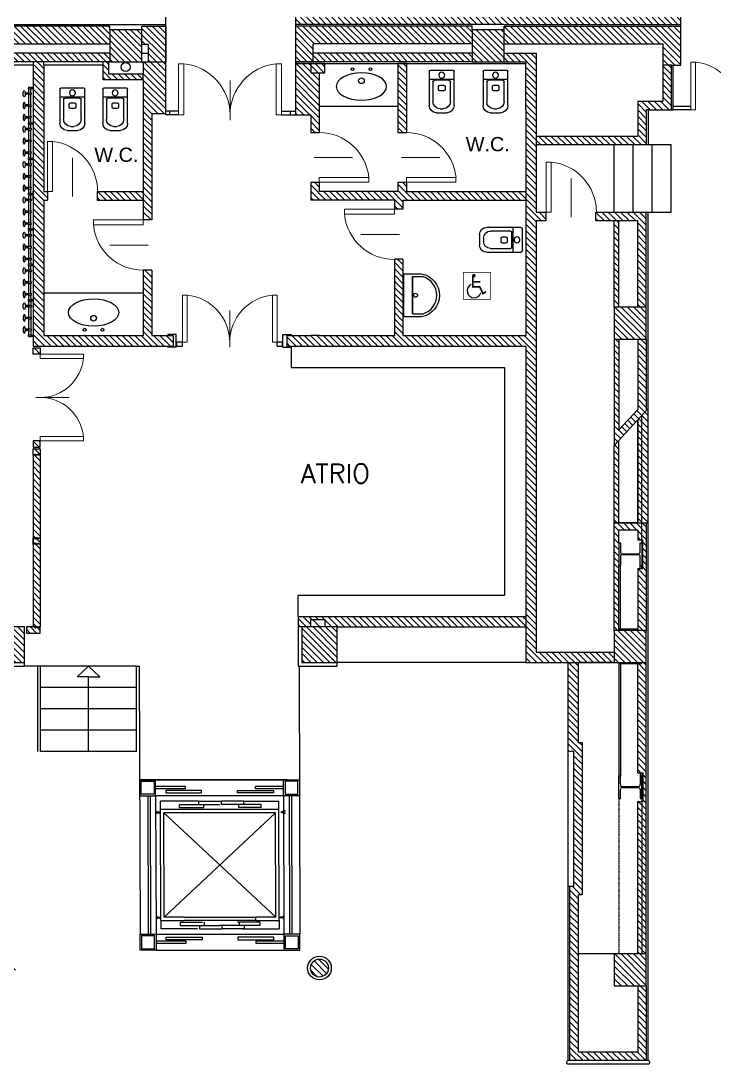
# Model space of a CAD drawing. Header units: millimetres. Extents: x 1210 to 64966, y 534 to 90439.
# Drawn here: x 20015 to 39335, y 29244 to 58301 of the extents above; entities that cross this region are included whole.
import ezdxf

# ---------------------------------------------------------------- set-up
doc = ezdxf.new("R2010")
doc.units = ezdxf.units.MM
doc.linetypes.add('DASHED', pattern=[0.75, 0.5, -0.25])
for name, color, linetype in [('ARREDI', 8, 'Continuous'), ('PIANTA', 7, 'Continuous'), ('RETINI', 8, 'Continuous'), ('SCALE_ASCENSORI', 2, 'Continuous'), ('TESTO', 7, 'Continuous')]:
    doc.layers.add(name, color=color, linetype=linetype)
doc.layers.add('infissi', color=4, linetype='Continuous', lineweight=13)
doc.styles.add('ETICH', font='ROMANS.SHX')
doc.styles.get("Standard").update_dxf_attribs({"font": 'Arial.ttf'})

# ---------------------------------------------------------------- blocks, each defined once
blk = doc.blocks.new('WC')
at = {"layer": 'ARREDI'}
for p, q in [((-75, 600), (75, 600)), ((-175, 20), (-175, 500)), ((-124, 165), (-124, 444)), ((-24, 544), (22, 544)), ((122, 444), (122, 165)), ((175, 500), (175, 20)), ((-44, 273), (-44, 231)), ((27, 293), (-24, 293)), ((-24, 211), (27, 211)), ((47, 231), (47, 273)), ((-174, 129), (175, 129)), ((-155, 0), (155, 0)), ((102, 145), (-104, 145))]:
    blk.add_line(p, q, dxfattribs=at)
blk.add_circle((0, 73), 41.5, dxfattribs=at)
for centre, radius, start, end in [((-75, 500), 100, 90, 180), ((75, 500), 100, 0, 90), ((-24, 444), 100, 90, 180), ((22, 444), 100, 0, 90), ((-104, 165), 20, 180, 270), ((-24, 273), 20, 90, 180), ((-24, 231), 20, 180, 270), ((27, 273), 20, 0, 90), ((27, 231), 20, 270, 0), ((102, 165), 20, 270, 0), ((-155, 20), 20, 180, 270), ((155, 20), 20, 270, 0)]:
    blk.add_arc(centre, radius, start, end, dxfattribs=at)
blk = doc.blocks.new('A$C52224AB7')
at = {"layer": 'ARREDI'}
blk.add_blockref('WC', (175, 0), dxfattribs=at)
blk = doc.blocks.new('HOOK')
at = {"layer": 'ARREDI'}
for p, q in [((-1.1, 0), (1.1, 0)), ((50.8, 0), (48.7, 0)), ((-1.2, -0.3), (-1.2, -0.2)), ((-1.2, -6.1), (-1.2, -2.9)), ((-0.9, -2.5), (0.9, -2.5)), ((-0.9, -6.5), (0.9, -6.5)), ((-0.7, -2.5), (-0.7, -0.9)), ((0.7, -2.5), (0.7, -0.9)), ((1.2, -0.3), (1.2, -0.2)), ((1.2, -6.1), (1.2, -2.9)), ((1.2, -3), (7, -3)), ((1.2, -6), (7, -6)), ((7, -6.1), (7, -2.9)), ((7.4, -2.5), (9.1, -2.5)), ((7.4, -6.5), (7.4, -10)), ((7.4, -6.5), (9.1, -6.5)), ((9.1, -6.5), (9.1, -10)), ((9.5, -6.1), (9.5, -2.9)), ((9.5, -3), (23.6, -3)), ((9.5, -6), (23.6, -6)), ((23.6, -6.1), (23.6, -2.9)), ((24, -2.5), (25.7, -2.5)), ((24, -6.5), (24, -10)), ((24, -6.5), (25.7, -6.5)), ((25.7, -6.5), (25.7, -10)), ((26.1, -6.1), (26.1, -2.9)), ((26.1, -3), (40.3, -3)), ((26.1, -6), (40.3, -6)), ((40.3, -6.1), (40.3, -2.9)), ((42.4, -2.5), (40.7, -2.5)), ((42.4, -6.5), (40.7, -6.5)), ((40.7, -6.5), (40.7, -10)), ((42.4, -6.5), (42.4, -10)), ((42.8, -6.1), (42.8, -2.9)), ((42.8, -3), (48.5, -3)), ((42.8, -6), (48.5, -6)), ((48.5, -0.3), (48.5, -0.2)), ((48.5, -6.1), (48.5, -2.9)), ((50.6, -2.5), (48.9, -2.5)), ((50.6, -6.5), (48.9, -6.5)), ((49.1, -2.5), (49.1, -0.9)), ((50.4, -2.5), (50.4, -0.9)), ((51, -0.3), (51, -0.2)), ((51, -6.1), (51, -2.9))]:
    blk.add_line(p, q, dxfattribs=at)
for centre, radius, start, end in [((-1.1, -0.2), 0.2, 90, 180), ((1.1, -0.2), 0.2, 0, 90), ((48.7, -0.2), 0.2, 90, 180), ((50.8, -0.2), 0.2, 0, 90), ((-1.1, -0.3), 0.2, 180, 270), ((-0.9, -2.9), 0.4, 90, 180), ((-0.9, -6.1), 0.4, 180, 270), ((-1.1, -0.9), 0.4, 0, 90), ((1.1, -0.9), 0.4, 90, 180), ((0.9, -2.9), 0.4, 0, 90), ((0.9, -6.1), 0.4, 270, 0), ((1.1, -0.3), 0.2, 270, 0), ((5.9, -9.7), 1.48, 270, 349.6168), ((7.4, -2.9), 0.4, 90, 180), ((7.4, -6.1), 0.4, 180, 270), ((9.1, -2.9), 0.4, 0, 90), ((9.1, -6.1), 0.4, 270, 0), ((10.6, -9.7), 1.48, 190.3832, 270), ((22.6, -9.7), 1.48, 270, 349.6168), ((24, -2.9), 0.4, 90, 180), ((24, -6.1), 0.4, 180, 270), ((25.7, -2.9), 0.4, 0, 90), ((25.7, -6.1), 0.4, 270, 0), ((27.2, -9.7), 1.48, 190.3832, 270), ((39.2, -9.7), 1.48, 270, 349.6168), ((40.7, -2.9), 0.4, 90, 180), ((40.7, -6.1), 0.4, 180, 270), ((42.4, -2.9), 0.4, 360, 90), ((42.4, -6.1), 0.4, 270, 0), ((43.9, -9.7), 1.48, 190.3832, 270), ((48.7, -0.3), 0.2, 180, 270), ((48.9, -2.9), 0.4, 90, 180), ((48.9, -6.1), 0.4, 180, 270), ((48.7, -0.9), 0.4, 0, 90), ((50.8, -0.9), 0.4, 90, 180), ((50.6, -2.9), 0.4, 360, 90), ((50.6, -6.1), 0.4, 270, 0), ((50.8, -0.3), 0.2, 270, 0)]:
    blk.add_arc(centre, radius, start, end, dxfattribs=at)
for centre in [(8.2, -12.5), (24.9, -12.5)]:
    blk.add_ellipse(centre, major_axis=(-4.5, 0), ratio=0.333336, dxfattribs=at)
at = {"layer": 'ARREDI', "extrusion": (0, 0, -1)}
blk.add_ellipse((41.5, -12.5), major_axis=(4.5, 0), ratio=0.333336, dxfattribs=at)
blk = doc.blocks.new('PORTA')
at = {"layer": 'infissi'}
for p, q in [((-5427.1, 11431.3), (-5427.1, 11392.9)), ((-5477.1, 11426.3), (-5477.1, 11376.6)), ((-5472.1, 11426.3), (-5477.1, 11426.3)), ((-5472.1, 11426.3), (-5472.1, 11376.6)), ((-5382.1, 11426.3), (-5382.1, 11376.6)), ((-5377.1, 11426.3), (-5382.1, 11426.3)), ((-5377.1, 11426.3), (-5377.1, 11376.6)), ((-5472.1, 11376.6), (-5477.1, 11376.6)), ((-5382.1, 11376.6), (-5377.1, 11376.6))]:
    blk.add_line(p, q, dxfattribs=at)
for centre, start, end in [((-5477.1, 11426.3), 275.7392, 360), ((-5377.1, 11426.3), 180, 264.2608)]:
    blk.add_arc(centre, 50, start, end, dxfattribs=at)
blk = doc.blocks.new('porta_1')
at = {"layer": 'infissi'}
for p, q in [((-12578.2, 17272.4), (-12578.2, 17364.9)), ((-12578.2, 17364.9), (-12568.9, 17364.9)), ((-12568.9, 17272.4), (-12568.9, 17364.9)), ((-12615.4, 17263.1), (-12615.4, 17334.5)), ((-12578.2, 17272.4), (-12568.9, 17272.4))]:
    blk.add_line(p, q, dxfattribs=at)
blk.add_arc((-12568.9, 17272.4), 93, 95.7392, 180, dxfattribs=at)
blk = doc.blocks.new('1')
at = {"layer": 'ARREDI', "const_width": 19}
blk.add_lwpolyline([(-397947, -506452), (-397947, -505696), (-398705, -505696), (-398705, -506452)], close=True, dxfattribs=at)
at = {"layer": 'ARREDI', "const_width": 47.5}
for points in [[(-398439, -505795), (-398439, -506101), (-398249, -506101), (-398158, -506289), (-398073, -506233)], [(-398411, -505964), (-398232, -505964)]]:
    blk.add_lwpolyline(points, dxfattribs=at)
at = {"layer": 'ARREDI', "const_width": 50.7}
blk.add_lwpolyline([(-398437, -505789, 1), (-398386, -505789, 1)], format="xyb", close=True, dxfattribs=at)
at = {"layer": 'ARREDI'}
blk.add_arc((-398404, -506212), 194, 116.1997, 345.0088, dxfattribs=at)

msp = doc.modelspace()

# ---------------------------------------------------------------- hatches: boundary and pattern name
at = {"layer": 'RETINI'}
h = msp.add_hatch(dxfattribs=at)
h.set_pattern_fill('ANSI31', color=256, scale=990, angle=270, style=0)
h.set_pattern_definition([(315, (-385059.34, 422084.75), (87.504464, 87.504464), [])])
h.paths.add_polyline_path([(19624, 32169, 1), (19624, 31670, 1)])
h.paths.add_polyline_path([(28336, 31670, 1), (28336, 32169, 1)])
h.paths.add_polyline_path([(18882, 15335), (18882, 13949), (20268, 13949), (20268, 15335)])
h.paths.add_polyline_path([(63481, 41322), (63481, 40431), (64372, 40431), (64372, 41322)])
h.paths.add_polyline_path([(63481, 32313), (63481, 31422), (64372, 31422), (64372, 32313)])
h.paths.add_polyline_path([(63481, 23700), (63481, 22809), (64372, 22809), (64372, 23700)])
h.paths.add_polyline_path([(63481, 15058), (63481, 14979), (63481, 14167), (64372, 14167), (64372, 15058)])
h.paths.add_polyline_path([(54967, 15058), (54967, 14167), (55858, 14167), (55858, 15058)])
h.paths.add_polyline_path([(42661, 15058), (42661, 14563), (42899, 14563), (42899, 14820), (45067, 14820), (45067, 15058)])
h.paths.add_polyline_path([(42661, 14563), (42661, 14068), (45067, 14068), (45067, 14167), (45067, 14563)])
h.paths.add_polyline_path([(45067, 15058), (45067, 14167), (45958, 14167), (45958, 15058)])
h.paths.add_polyline_path([(45958, 15097), (45958, 15058), (45958, 14167), (45958, 13513), (46453, 13513), (46453, 15097)])
h.paths.add_polyline_path([(30811, 2316), (30811, 534), (31405, 534), (31405, 2316)])
h.paths.add_polyline_path([(35316, 17157), (35316, 14949), (36454, 14949), (36454, 15186), (35553, 15186), (35553, 16879), (37206, 16879), (37206, 15186), (37444, 15186), (37444, 17157)])
h.paths.add_polyline_path([(36454, 15186), (36454, 14097), (37543, 14097), (37543, 15186)])
h.paths.add_polyline_path([(37543, 15107), (37543, 14820), (38216, 14820), (38216, 14563), (38453, 14563), (38453, 15107)])
h.paths.add_polyline_path([(37543, 14563), (37543, 14097), (37543, 14068), (38453, 14068), (38453, 14563)])
h.paths.add_polyline_path([(37048, 14097), (37048, 11325), (37543, 11325), (37543, 14097)])
h.paths.add_polyline_path([(36553, 14097), (36553, 11325), (36791, 11325), (36791, 14097)])
h.paths.add_polyline_path([(36553, 11325), (36553, 10731), (38335, 10731), (38335, 11325)])
h.paths.add_polyline_path([(36553, 6821), (36553, 6227), (38335, 6227), (38335, 6821)])
h.paths.add_polyline_path([(36454, 2316), (36454, 1227), (37543, 1227), (37543, 2316)])
h.paths.add_polyline_path([(36454, 1227), (36454, 534), (37147, 534), (37147, 1227)])
h.paths.add_polyline_path([(37543, 2316), (37543, 1722), (38335, 1722), (38335, 2316)])
h.paths.add_polyline_path([(36553, 23700), (36553, 22809), (37444, 22809), (37444, 23700)], flags=17)
h.paths.add_polyline_path([(35316, 25581), (35316, 20879), (37444, 20879), (37444, 22809), (37206, 22809), (37206, 21117), (35553, 21117), (35553, 23700), (35553, 25344), (37206, 25344), (37206, 23700), (37444, 23700), (37444, 25581)])
h.paths.add_polyline_path([(10417, 41421), (10417, 40431), (11407, 40431), (11407, 41421)])
h.paths.add_polyline_path([(10714, 41628), (10714, 41421), (11110, 41421), (11110, 41628)])
h.paths.add_polyline_path([(16803, 41422), (16803, 40431), (17001, 40431), (19030, 40431), (19030, 40703), (17764, 40703), (17764, 40627), (17001, 40627), (17001, 41260), (17764, 41260), (17764, 41184), (19030, 41184), (19030, 41422)])
h.paths.add_polyline_path([(13783, 41184), (13783, 40703), (14625, 40703), (14625, 41184)], flags=16)
h.paths.add_polyline_path([(2745, 40703), (2745, 40465), (4725, 40465), (4725, 40431), (4923, 40431), (4923, 41421), (2745, 41421), (2745, 41184), (3961, 41184), (3961, 41260), (4725, 41260), (4725, 40627), (3961, 40627), (3961, 40703)])
h.paths.add_polyline_path([(6903, 41422), (6903, 40431), (7101, 40431), (8140, 40431), (8140, 41422)])
h.paths.add_polyline_path([(7101, 41184), (7942, 41184), (7942, 40703), (7101, 40703)], flags=16)
h.paths.add_polyline_path([(7101, 41184), (7101, 40703), (7942, 40703), (7942, 41184)], flags=0)
h.paths.add_polyline_path([(13585, 41422), (13585, 40431), (13783, 40431), (14823, 40431), (14823, 41422)])
h.paths.add_polyline_path([(13783, 40703), (13783, 41184), (14625, 41184), (14625, 40703)], flags=0)
h.paths.add_polyline_path([(20169, 41421), (20169, 41248), (20556, 41248), (20556, 41421), (20506, 41421), (20506, 41393), (20482, 41393), (20482, 41421), (20432, 41421), (20432, 41393), (20407, 41393), (20407, 41421)])
h.paths.add_polyline_path([(20407, 43757), (20407, 43728), (20358, 43728), (20358, 41421), (20407, 41421), (20407, 41393), (20432, 41393), (20432, 41421), (20482, 41421), (20482, 41393), (20506, 41393), (20506, 41421), (20556, 41421), (20556, 43728), (20506, 43728), (20506, 43757), (20482, 43757), (20482, 43728), (20432, 43728), (20432, 43757)])
h.paths.add_polyline_path([(20432, 46208), (20432, 46237), (20407, 46237), (20407, 46208), (20358, 46208), (20358, 43901), (20407, 43901), (20407, 43873), (20432, 43873), (20432, 43901), (20482, 43901), (20482, 43873), (20506, 43873), (20506, 43901), (20556, 43901), (20556, 46208), (20506, 46208), (20506, 46237), (20482, 46237), (20482, 46208)])
h.paths.add_polyline_path([(20432, 43901), (20432, 43873), (20407, 43873), (20407, 43901), (20358, 43901), (20358, 43728), (20407, 43728), (20407, 43757), (20432, 43757), (20432, 43728), (20482, 43728), (20482, 43757), (20506, 43757), (20506, 43728), (20556, 43728), (20556, 43901), (20506, 43901), (20506, 43873), (20482, 43873), (20482, 43901)])
h.paths.add_polyline_path([(20358, 46381), (20358, 46208), (20407, 46208), (20407, 46237), (20432, 46237), (20432, 46208), (20482, 46208), (20482, 46237), (20506, 46237), (20506, 46208), (20556, 46208), (20556, 46381)])
h.paths.add_polyline_path([(20358, 46604), (20358, 46431), (20556, 46431), (20556, 46604)])
h.paths.add_polyline_path([(20358, 49193), (20358, 49020), (20556, 49020), (20556, 49193)])
h.paths.add_polyline_path([(19129, 41421), (19129, 40431), (20119, 40431), (20119, 41421)])
h.paths.add_polyline_path([(22304, 57162), (22304, 56658), (23427, 56658), (23427, 56817), (22463, 56817), (22463, 57162)])
h.paths.add_polyline_path([(20358, 57162), (20358, 49242), (24261, 49242), (24261, 49539), (23664, 49539), (23664, 51356), (23427, 51356), (23427, 49539), (20655, 49539), (20655, 51668), (20655, 53311), (20754, 53311), (20754, 53549), (20655, 53549), (20655, 57063), (20655, 57162)])
h.paths.add_polyline_path([(22495, 58053), (22495, 57162), (23386, 57162), (23386, 58053)])
h.paths.add_polyline_path([(23386, 58152), (23386, 58053), (23386, 57648), (23559, 57648), (23559, 57162), (24054, 57162), (24054, 58152)])
h.paths.add_polyline_path([(23427, 57162), (23427, 57113), (23427, 56817), (23427, 56658), (23427, 52755), (23664, 52755), (23664, 55710), (24054, 55710), (24054, 57162)])
h.paths.add_polyline_path([(22140, 53549), (22140, 53311), (23427, 53311), (23427, 53549)], flags=17)
h.paths.add_polyline_path([(12397, 58053), (12397, 57162), (13288, 57162), (13288, 58053)])
h.paths.add_polyline_path([(13288, 57400), (13288, 57162), (22495, 57162), (22495, 57400)])
h.paths.add_polyline_path([(13288, 58152), (13288, 58053), (13288, 57648), (22495, 57648), (22495, 58053), (22495, 58152)])
h.paths.add_polyline_path([(2596, 58152), (2596, 58053), (2596, 57648), (12397, 57648), (12397, 58053), (12397, 58152)])
h.paths.add_polyline_path([(1705, 57162), (1507, 57162), (1507, 55295), (2695, 55295), (2695, 57162), (12397, 57162), (12397, 57400), (2596, 57400), (2596, 57162), (2457, 57162), (2457, 55543), (2002, 55543), (2002, 57162)])
h.paths.add_polyline_path([(33494, 41709), (33494, 41421), (34088, 41421), (34088, 41709)], flags=17)
h.paths.add_polyline_path([(27742, 41709), (27742, 41421), (28092, 41421), (28092, 41628), (28488, 41628), (28488, 41421), (28831, 41421), (33494, 41421), (33494, 41709)], flags=17)
h.paths.add_polyline_path([(27841, 41421), (27841, 40431), (28831, 40431), (28831, 41421)], flags=17)
h.paths.add_polyline_path([(37910, 57063), (37910, 56064), (37206, 56064), (37206, 55093), (34375, 55093), (34375, 54855), (37444, 54855), (37444, 55826), (37494, 55826), (38148, 55826), (38148, 57063)])
h.paths.add_polyline_path([(36553, 50331), (36553, 49440), (37444, 49440), (37444, 50331)])
h.paths.add_polyline_path([(36553, 52737), (36553, 50331), (36682, 50331), (36682, 52737)], flags=17)
h.paths.add_polyline_path([(36041, 52974), (36041, 52737), (37206, 52737), (37206, 50331), (37444, 50331), (37444, 52974)])
h.paths.add_polyline_path([(36553, 46473), (36553, 44318), (36682, 44318), (36683, 46615)])
h.paths.add_polyline_path([(37315, 47306), (37315, 44318), (37494, 44318), (37494, 47501)])
h.paths.add_polyline_path([(37206, 47187), (37206, 44318), (37315, 44318), (37315, 47306)])
h.paths.add_polyline_path([(36553, 49440), (36553, 46473), (37444, 47447), (37444, 49440), (37206, 49440), (37206, 47480), (36682, 46907), (36682, 49440)])
h.paths.add_polyline_path([(36553, 44318), (36553, 41322), (36682, 41322), (36682, 43129), (36682, 43762), (36682, 44120), (37206, 44120), (37206, 43845), (37315, 43845), (37315, 44318), (37206, 44318)])
h.paths.add_polyline_path([(37315, 44318), (37315, 43845), (37344, 43845), (37344, 43046), (37206, 43046), (37206, 41322), (37444, 41322), (37444, 44318)])
h.paths.add_polyline_path([(36553, 41322), (36553, 41316), (36553, 40431), (36559, 40431), (37444, 40431), (37444, 41322)])
h.paths.add_polyline_path([(37206, 36562), (37206, 32313), (37315, 32313), (37315, 36562)], flags=16)
h.paths.add_polyline_path([(35553, 38194), (35553, 40431), (35266, 40431), (35266, 37956), (35424, 37956), (35424, 34194), (35316, 34194), (35316, 29343), (37444, 29343), (37444, 31422), (37206, 31422), (37206, 29581), (35553, 29581), (35553, 33957), (35662, 33957), (35662, 38194)])
h.paths.add_polyline_path([(36553, 32313), (36553, 31422), (37444, 31422), (37444, 32313)], flags=17)
h.paths.add_polyline_path([(37206, 40431), (37206, 37361), (37344, 37361), (37344, 36562), (37315, 36562), (37315, 32313), (37444, 32313), (37444, 40431)], flags=16)
h.paths.add_polyline_path([(28092, 53804), (28092, 53311), (30425, 53311), (30425, 53054), (30663, 53054), (30663, 53311), (34088, 53311), (34088, 53549), (30762, 53549), (30762, 53804), (30524, 53804), (30524, 53549), (28330, 53549), (28330, 53804)], flags=17)
h.paths.add_polyline_path([(30524, 57113), (30524, 55190), (30762, 55190), (30762, 57113)], flags=17)
h.paths.add_polyline_path([(27668, 57113), (27668, 55681), (28092, 55681), (28092, 55190), (28330, 55190), (28330, 56857), (28092, 56857), (28092, 57113)], flags=17)
h.paths.add_polyline_path([(28120, 57113), (28092, 57113), (28092, 56857), (28488, 56857), (28488, 57113)], flags=17)
h.paths.add_polyline_path([(27668, 58400), (27668, 58202), (33484, 58202), (38405, 58202), (38405, 58400)])
h.paths.add_polyline_path([(33484, 58152), (33484, 58053), (33484, 57657), (37910, 57657), (37910, 57063), (38148, 57063), (38197, 57063), (38405, 57063), (38405, 58152)])
h.paths.add_polyline_path([(33484, 57400), (33484, 57162), (34088, 57162), (34088, 57113), (34088, 55826), (34088, 49539), (30663, 49539), (30663, 51668), (30425, 51668), (30425, 49539), (28330, 49539), (28092, 49539), (27429, 49539), (27429, 49242), (34088, 49242), (34088, 40431), (36553, 40431), (36553, 40719), (34375, 40719), (34375, 52742), (34655, 52742), (34655, 52974), (34375, 52974), (34375, 57400)])
h.paths.add_polyline_path([(27668, 58152), (27668, 57162), (28163, 57162), (28163, 57657), (32593, 57657), (32593, 58053), (32593, 58152)])
h.paths.add_polyline_path([(28163, 57400), (28163, 57162), (32593, 57162), (32593, 57400)], flags=17)
h.paths.add_polyline_path([(32593, 58053), (32593, 57162), (33484, 57162), (33484, 58053)])
h.paths.add_polyline_path([(32818, 64324), (32818, 63928), (33214, 63928), (33214, 64324)], flags=16)
h.paths.add_polyline_path([(43015, 64324), (43015, 63928), (43411, 63928), (43411, 64324)], flags=16)
h.paths.add_polyline_path([(22737, 64324), (22737, 63928), (23133, 63928), (23133, 64324)])
h.paths.add_polyline_path([(22737, 64370), (22737, 64324), (23133, 64324), (23133, 63928), (22737, 63928), (22737, 63875), (63531, 63875), (63531, 64370)])
h.paths.add_polyline_path([(32818, 64324), (33214, 64324), (33214, 63928), (32818, 63928)], flags=0)
h.paths.add_polyline_path([(43015, 64324), (43411, 64324), (43411, 63928), (43015, 63928)], flags=0)
h.paths.add_polyline_path([(54148, 64324), (54544, 64324), (54544, 63928), (54148, 63928)], flags=16)
h.paths.add_polyline_path([(54194, 64267), (54194, 64287), (54510, 64287), (54510, 64267), (54388, 64267, 0.414214), (54358, 64237), (54358, 64019, 0.414214), (54388, 63990), (54510, 63990), (54510, 63970), (54194, 63970), (54194, 63990), (54316, 63990, 0.414214), (54346, 64019), (54346, 64237, 0.414214), (54316, 64267)], flags=0)
h.paths.add_polyline_path([(54274, 58152), (54274, 58053), (54274, 57657), (63481, 57657), (63481, 58053), (63481, 58152)])
h.paths.add_polyline_path([(54274, 57400), (54274, 57162), (63481, 57162), (63481, 57400)])
h.paths.add_polyline_path([(53383, 58053), (53383, 57162), (54274, 57162), (54274, 58053)])
h.paths.add_polyline_path([(43285, 58053), (43285, 57162), (44176, 57162), (44176, 58053)])
h.paths.add_polyline_path([(44176, 58152), (44176, 58053), (44176, 57657), (53383, 57657), (53383, 58053), (53383, 58152)])
h.paths.add_polyline_path([(44176, 57400), (44176, 57162), (53383, 57162), (53383, 57400)])
h.paths.add_polyline_path([(41532, 58152), (41532, 57113), (42027, 57113), (42027, 57301), (42027, 57657), (43285, 57657), (43285, 58053), (43285, 58152)])
h.paths.add_polyline_path([(42027, 57400), (42027, 57162), (43285, 57162), (43285, 57400)])
h.paths.add_polyline_path([(41789, 57113), (41789, 55826), (63432, 55826), (63432, 56064), (42027, 56064), (42027, 57113)])
h.paths.add_polyline_path([(63382, 49318), (63382, 48922), (64966, 48922), (64966, 48922), (64966, 49318)])
h.paths.add_polyline_path([(63481, 50331), (63481, 49440), (64372, 49440), (64372, 50331)])
h.paths.add_polyline_path([(63481, 58053), (63481, 57162), (64372, 57162), (64372, 58053)])
h.paths.add_polyline_path([(63481, 57162), (63481, 50331), (63719, 50331), (63719, 57162)])
h.paths.add_polyline_path([(63976, 57162), (63976, 50331), (64372, 50331), (64471, 50331), (64471, 57162), (64372, 57162)])
h.paths.add_polyline_path([(63580, 64313), (63580, 63521), (64372, 63521), (64372, 64313)])
h.paths.add_polyline_path([(63580, 63521), (63580, 58796), (63818, 58796), (63818, 63521)])
h.paths.add_polyline_path([(63976, 63521), (63976, 58796), (64471, 58796), (64471, 63521), (64372, 63521)])
h.paths.add_polyline_path([(63531, 58796), (63531, 58400), (64521, 58400), (64521, 58796)])
h.paths.add_polyline_path([(63580, 90390), (63580, 89598), (64372, 89598), (64372, 90390)])
h.paths.add_polyline_path([(63580, 89598), (63580, 81625), (63818, 81625), (63818, 89598)])
h.paths.add_polyline_path([(63976, 89598), (63976, 81625), (64372, 81625), (64471, 81625), (64471, 89598), (64372, 89598)])
h.paths.add_polyline_path([(63580, 81625), (63580, 80833), (64372, 80833), (64372, 81625)])
h.paths.add_polyline_path([(63580, 80833), (63580, 64313), (63818, 64313), (63818, 80833)])
h.paths.add_polyline_path([(63976, 80833), (63976, 64313), (64372, 64313), (64471, 64313), (64471, 80833), (64372, 80833)])
h.paths.add_polyline_path([(53268, 90390), (53268, 90093), (53268, 89598), (54060, 89598), (54060, 90390)])
h.paths.add_polyline_path([(32643, 81625), (32643, 80833), (33435, 80833), (33435, 81625)])
h.paths.add_polyline_path([(42955, 81625), (42955, 80833), (43747, 80833), (43747, 81625)])
h.paths.add_polyline_path([(42955, 90390), (42955, 89598), (43747, 89598), (43747, 90390)])
h.paths.add_polyline_path([(22330, 73705), (22330, 72913), (23122, 72913), (23122, 73705)])
h.paths.add_polyline_path([(22627, 81625), (22627, 81480), (22330, 81480), (22330, 80833), (23122, 80833), (23122, 80939), (23122, 81625)])
h.paths.add_polyline_path([(22330, 81625), (22330, 81480), (22627, 81480), (22627, 81625)])
h.paths.add_polyline_path([(12018, 73705), (12018, 72913), (12810, 72913), (12810, 73705)])
h.paths.add_polyline_path([(2259, 72860), (2259, 59340), (2497, 59340), (2497, 72860)])
h.paths.add_polyline_path([(1705, 73652), (1705, 72860), (2497, 72860), (2497, 73652)])
h.paths.add_polyline_path([(1705, 58053), (1705, 57162), (2596, 57162), (2596, 58053)])
h.paths.add_polyline_path([(1705, 59340), (1705, 58548), (2497, 58548), (2497, 59340)])
h.paths.add_polyline_path([(1705, 72860), (1606, 72860), (1606, 59340), (1705, 59340), (2101, 59340), (2101, 72860)])
h.paths.add_polyline_path([(1507, 46643), (1507, 45435), (2695, 45435), (2695, 46643)])
h.paths.add_polyline_path([(2002, 46395), (2457, 46395), (2457, 45682), (2002, 45682)], flags=0)
h.paths.add_polyline_path([(2002, 46395), (2002, 45682), (2457, 45682), (2457, 46395)], flags=16)
h.paths.add_polyline_path([(1507, 49930), (1507, 48722), (2695, 48722), (2695, 49930)])
h.paths.add_polyline_path([(2002, 49682), (2457, 49682), (2457, 48969), (2002, 48969)], flags=16)
h.paths.add_polyline_path([(2002, 49682), (2002, 48969), (2457, 48969), (2457, 49682)], flags=16)
h.paths.add_polyline_path([(1507, 53216), (1507, 52009), (2695, 52009), (2695, 53216)])
h.paths.add_polyline_path([(2002, 52969), (2457, 52969), (2457, 52256), (2002, 52256)], flags=0)
h.paths.add_polyline_path([(2002, 52969), (2002, 52256), (2457, 52256), (2457, 52969)], flags=16)
h.paths.add_polyline_path([(1606, 41421), (1606, 40332), (2695, 40332), (2695, 41421)])
h.paths.add_polyline_path([(1507, 43356), (1507, 41421), (1606, 41421), (1606, 41421), (2002, 41421), (2002, 43108), (2457, 43108), (2457, 41421), (2695, 41421), (2695, 43356)])
h.paths.add_polyline_path([(2457, 40332), (2457, 36309), (2517, 36309), (2517, 40332)], flags=16)
h.paths.add_polyline_path([(1883, 40332), (1883, 36309), (2002, 36309), (2002, 40332)], flags=17)
h.paths.add_polyline_path([(2517, 40332), (2517, 36309), (2565, 36309), (2565, 35456), (2457, 35456), (2457, 32412), (2695, 32412), (2695, 40332)])
h.paths.add_polyline_path([(1606, 32412), (1606, 31323), (2695, 31323), (2695, 32412)])
h.paths.add_polyline_path([(1606, 40332), (1507, 40332), (1507, 32412), (1606, 32412), (2002, 32412), (2002, 35456), (1836, 35456), (1836, 36309), (1883, 36309), (1883, 40332)])
h.paths.add_polyline_path([(1606, 31323), (1507, 31323), (1507, 23799), (1606, 23799), (1883, 23799), (1883, 27427), (1836, 27427), (1836, 28280), (2002, 28280), (2002, 31323)])
h.paths.add_polyline_path([(1883, 27427), (1883, 23799), (2002, 23799), (2002, 27427)])
h.paths.add_polyline_path([(2457, 27427), (2457, 23799), (2517, 23799), (2517, 27427)])
h.paths.add_polyline_path([(2457, 31323), (2457, 28280), (2565, 28280), (2565, 27427), (2517, 27427), (2517, 23799), (2695, 23799), (2695, 31323)])
h.paths.add_polyline_path([(1606, 22710), (1507, 22710), (1507, 15186), (1606, 15186), (2002, 15186), (2002, 22710)])
h.paths.add_polyline_path([(2457, 22710), (2457, 15186), (2695, 15186), (2695, 22710)])
h.paths.add_polyline_path([(1606, 15186), (1606, 14097), (2002, 14097), (2695, 14097), (2695, 15186)])
h.paths.add_polyline_path([(1606, 23799), (1606, 22710), (2695, 22710), (2695, 23799)])
h.paths.add_polyline_path([(1210, 5979), (1210, 5385), (2794, 5385), (2794, 5979)])
h.paths.add_polyline_path([(1210, 10720), (1210, 5979), (2794, 5979), (2794, 9467), (2695, 9490), (2794, 9490), (2794, 10720)])
h.paths.add_polyline_path([(1606, 11314), (1210, 11314), (1210, 10732), (1210, 10720), (2794, 10720), (2794, 11314)])
h.paths.add_polyline_path([(1507, 14097), (1507, 11314), (1606, 11314), (2002, 11314), (2002, 14097)])
h.paths.add_polyline_path([(2457, 14097), (2457, 11314), (2695, 11314), (2695, 14097)])
h.paths.add_polyline_path([(1606, 2316), (1606, 1227), (2695, 1227), (2695, 2316)])
h.paths.add_polyline_path([(1507, 5385), (1507, 2316), (1606, 2316), (2002, 2316), (2002, 5385)])
h.paths.add_polyline_path([(2457, 5385), (2457, 2316), (2695, 2316), (2695, 5385)])
h.paths.add_polyline_path([(2695, 1623), (2695, 1227), (2695, 1128), (7843, 1128), (7843, 1623)])
h.paths.add_polyline_path([(2695, 2316), (2695, 2079), (7843, 2079), (7843, 2316)])
h.paths.add_polyline_path([(25663, 534), (25663, 2316), (25069, 2316), (25069, 534), (25119, 534)])
h.paths.add_polyline_path([(19921, 534), (19921, 2316), (19327, 2316), (19327, 534), (19377, 534)])
h.paths.add_polyline_path([(14179, 534), (14179, 2316), (13585, 2316), (13585, 534), (13635, 534)])
h.paths.add_polyline_path([(8437, 534), (8437, 2316), (7843, 2316), (7843, 534)])
h.paths.add_polyline_path([(2457, 15195), (2002, 15195), (2002, 15186), (2457, 15186)])
h = msp.add_hatch(dxfattribs=at)
h.set_pattern_fill('_U', color=256, scale=247.5, angle=-135, style=0, pattern_type=0)
h.set_pattern_definition([(135, (27998.82, 41421.43), (175.01, 175.01), [])])
h.paths.add_polyline_path([(28092, 41421), (28092, 41628), (28488, 41628), (28488, 41421)])

# ---------------------------------------------------------------- linework, layer by layer
at = {"layer": 'ARREDI'}
for p, q in [((28330, 55925), (30524, 55925)), ((20358, 53311), (20358, 53549)), ((30926, 50142), (30926, 51177)), ((30926, 51177), (31223, 51177)), ((20655, 50727), (23427, 50727)), ((30926, 50142), (31223, 50142)), ((27549, 49214), (27549, 48648)), ((27549, 48648), (33494, 48648)), ((33494, 48648), (33494, 42303)), ((27742, 42303), (33494, 42303)), ((27742, 41709), (27742, 42303))]:
    msp.add_line(p, q, dxfattribs=at)
for points in [[(31171, 50057), (30689, 50057), (30689, 51254), (31184, 51254, -0.826695), (31184, 50057, -1)], [(30926, 51177), (30926, 50142), (31223, 50142, 0.740274), (31223, 51177, 1)]]:
    msp.add_lwpolyline(points, format="xyb", dxfattribs=at)
for centre, radius in [((29256, 56954), 39.6), ((29757, 56954), 39.6), ((29507, 56633), 78.6), ((31014, 50659), 54.5), ((22041, 50020), 78.6), ((21791, 49698), 39.6), ((22292, 49698), 39.6)]:
    msp.add_circle(centre, radius, dxfattribs=at)
at = {"layer": 'ARREDI', "extrusion": (0, 0, -1)}
msp.add_ellipse((29507, 56472), major_axis=(701, 0), ratio=0.543979, dxfattribs=at)
at = {"layer": 'ARREDI'}
msp.add_ellipse((22041, 50180), major_axis=(701, 0), ratio=0.543979, dxfattribs=at)
at = {"layer": 'PIANTA', "color": 0}
for p, q in [((1458, 58202), (24054, 58202)), ((22495, 58152), (13288, 58152)), ((23386, 58152), (24063, 58152)), ((24054, 55681), (24054, 58400)), ((27668, 58400), (27668, 58202)), ((33484, 58202), (27668, 58202)), ((27668, 58202), (27668, 57113)), ((32593, 58152), (27668, 58152)), ((32593, 58053), (32593, 58152)), ((33484, 58202), (38405, 58202)), ((33484, 58152), (38405, 58152)), ((33484, 58053), (33484, 58152)), ((38405, 58202), (38405, 58400)), ((38405, 57063), (38405, 58202)), ((22504, 57648), (13288, 57648)), ((32593, 57657), (28163, 57657)), ((28163, 57162), (28163, 57657)), ((33484, 57657), (37910, 57657)), ((37910, 57063), (37910, 57657)), ((22495, 57400), (13288, 57400)), ((32593, 57400), (28163, 57400)), ((33484, 57400), (34375, 57400)), ((34375, 57400), (34375, 52974)), ((37910, 56064), (37910, 57301)), ((20358, 57063), (11110, 57063)), ((22495, 57162), (13288, 57162)), ((20358, 57162), (20358, 49242)), ((20655, 57063), (20655, 57162)), ((22304, 57063), (20655, 57063)), ((20655, 57063), (20655, 53549)), ((22304, 56658), (22304, 57162)), ((22463, 56817), (22463, 57162)), ((23386, 57162), (24054, 57162)), ((23427, 57113), (23427, 57162)), ((23427, 57113), (23427, 56817)), ((27668, 57113), (28092, 57113)), ((27668, 57113), (27668, 55681)), ((28092, 57113), (28092, 56857)), ((28120, 57113), (30892, 57113)), ((32593, 57162), (28163, 57162)), ((28488, 56857), (28488, 57113)), ((28488, 57113), (30524, 57113)), ((30524, 57113), (30524, 55190)), ((30762, 57113), (30524, 57113)), ((30762, 57113), (30762, 55190)), ((30762, 57113), (34088, 57113)), ((33484, 57162), (34088, 57162)), ((34088, 57162), (34088, 57113)), ((34088, 55826), (34088, 57113)), ((34088, 55826), (34088, 57113)), ((38148, 57063), (37910, 57063)), ((38148, 55826), (38148, 57063)), ((38197, 57063), (38405, 57063)), ((38197, 55826), (38197, 57063)), ((23427, 56817), (22463, 56817)), ((23427, 56658), (23427, 56817)), ((28092, 56857), (28488, 56857)), ((28330, 56857), (28330, 55190)), ((23427, 56658), (22304, 56658)), ((23427, 56658), (23427, 52755)), ((34088, 55826), (34088, 49539)), ((37206, 56064), (37910, 56064)), ((37206, 56064), (37206, 55093)), ((37444, 55826), (37444, 54855)), ((37494, 55826), (37444, 55826)), ((37494, 55826), (37494, 54855)), ((37494, 55826), (38197, 55826)), ((38682, 55919), (38197, 55919)), ((38682, 55826), (38197, 55826)), ((23664, 55710), (23664, 52755)), ((24054, 55710), (23664, 55710)), ((24413, 55785), (24054, 55785)), ((24413, 55785), (24054, 55785)), ((24413, 55681), (24054, 55681)), ((24413, 55681), (24054, 55681)), ((24163, 55681), (24163, 55785)), ((27277, 55785), (27668, 55785)), ((27277, 55681), (27668, 55681)), ((27531, 55681), (27531, 55785)), ((27668, 55681), (28092, 55681)), ((28092, 55681), (28092, 55190)), ((28092, 55190), (28330, 55190)), ((30524, 55190), (30762, 55190)), ((34378, 55093), (37206, 55093)), ((34375, 54855), (37494, 54855)), ((34375, 54855), (37494, 54855)), ((28092, 53804), (28092, 53311)), ((28092, 53804), (28330, 53804)), ((28330, 53804), (28330, 53549)), ((30524, 53804), (30762, 53804)), ((30524, 53804), (30524, 53549)), ((30762, 53804), (30762, 53549)), ((20655, 53549), (20754, 53549)), ((20754, 53549), (20754, 53311)), ((22140, 53549), (22140, 53311)), ((22140, 53549), (23427, 53549)), ((30524, 53549), (28330, 53549)), ((30762, 53549), (34088, 53549)), ((20655, 53311), (20655, 49539)), ((20655, 53311), (20754, 53311)), ((22140, 53311), (23427, 53311)), ((30425, 53311), (28092, 53311)), ((30425, 53311), (30425, 53054)), ((30663, 53311), (30663, 53054)), ((30663, 53311), (34088, 53311)), ((30663, 53054), (30425, 53054)), ((34375, 52974), (34655, 52974)), ((34655, 52737), (34655, 52974)), ((36041, 52737), (36041, 52974)), ((36041, 52974), (37494, 52974)), ((37444, 50331), (37444, 52974)), ((37494, 47501), (37494, 52974)), ((23664, 52755), (23427, 52755)), ((23664, 52755), (23427, 52755)), ((34375, 52742), (34655, 52742)), ((34375, 52737), (34375, 40719)), ((36041, 52737), (37206, 52737)), ((36553, 50331), (36553, 52737)), ((36682, 50331), (36682, 52737)), ((37206, 50331), (37206, 52737)), ((20655, 51668), (20655, 49539)), ((30663, 51668), (30425, 51668)), ((30425, 51668), (30425, 49539)), ((30663, 51668), (30663, 49539)), ((23427, 51356), (23427, 49539)), ((23664, 51356), (23427, 51356)), ((23664, 51356), (23427, 51356)), ((23664, 51356), (23664, 49539)), ((20655, 49539), (23427, 49539)), ((23664, 49539), (24261, 49539)), ((24341, 49568), (24109, 49568)), ((24109, 49568), (24109, 49539)), ((24261, 49539), (24261, 49242)), ((24341, 49214), (24341, 49568)), ((27317, 49568), (27549, 49568)), ((27317, 49214), (27317, 49568)), ((27429, 49539), (27429, 49242)), ((27429, 49539), (28092, 49539)), ((27549, 49568), (27549, 49539)), ((28330, 49539), (28092, 49539)), ((28330, 49539), (30425, 49539)), ((30663, 49539), (34088, 49539)), ((36553, 49440), (36553, 46473)), ((36682, 49440), (36682, 46907)), ((37206, 49440), (37206, 47480)), ((37444, 49440), (37444, 47447)), ((20358, 49242), (24261, 49242)), ((24109, 49214), (24109, 49242)), ((24341, 49214), (24109, 49214)), ((24515, 49348), (24365, 49348)), ((24365, 49244), (24365, 49348)), ((24365, 49244), (24515, 49244)), ((24515, 49244), (24515, 49348)), ((27305, 49348), (27155, 49348)), ((27155, 49244), (27155, 49348)), ((27155, 49244), (27305, 49244)), ((27305, 49244), (27305, 49348)), ((27317, 49214), (27549, 49214)), ((27429, 49242), (34088, 49242)), ((27549, 49214), (27549, 49242)), ((34088, 49242), (34088, 40431)), ((37494, 47501), (36553, 46473)), ((37206, 47480), (36682, 46907)), ((37494, 44318), (37494, 47501)), ((37206, 44319), (37206, 47187)), ((37206, 47187), (37206, 44318)), ((36682, 44318), (36683, 46615)), ((20358, 46208), (20358, 41421)), ((20383, 46381), (20383, 46431)), ((20407, 46208), (20407, 46237)), ((20407, 46237), (20432, 46237)), ((20432, 46208), (20432, 46237)), ((20482, 46208), (20482, 46237)), ((20482, 46237), (20506, 46237)), ((20506, 46208), (20506, 46237)), ((20531, 46381), (20531, 46431)), ((20556, 46208), (20556, 41421)), ((36553, 44318), (36553, 46473)), ((36553, 44318), (37206, 44319)), ((37206, 44318), (36553, 44318)), ((36553, 41316), (36553, 44318)), ((37206, 44318), (37494, 44318)), ((37444, 44318), (37444, 41322)), ((37494, 29343), (37494, 44318)), ((20407, 43901), (20407, 43873)), ((20432, 43901), (20432, 43873)), ((20482, 43901), (20482, 43873)), ((20506, 43901), (20506, 43873)), ((37206, 44120), (36682, 44120)), ((36682, 43762), (36682, 44120)), ((37206, 44120), (37206, 43845)), ((20407, 43873), (20432, 43873)), ((20407, 43728), (20407, 43757)), ((20407, 43757), (20432, 43757)), ((20432, 43728), (20432, 43757)), ((20482, 43873), (20506, 43873)), ((20482, 43728), (20482, 43757)), ((20482, 43757), (20506, 43757)), ((20506, 43728), (20506, 43757)), ((36682, 43762), (36682, 43129)), ((36682, 43762), (36722, 43762)), ((36722, 43762), (36722, 43514)), ((37206, 43845), (37344, 43845)), ((37275, 43514), (37275, 43762)), ((37275, 43762), (37315, 43762)), ((37315, 43762), (37315, 43129)), ((37344, 43046), (37344, 43845)), ((36722, 43377), (36722, 43129)), ((36779, 43457), (37218, 43457)), ((36779, 43434), (37218, 43434)), ((37275, 43129), (37275, 43377)), ((36682, 41322), (36682, 43129)), ((36682, 43129), (36722, 43129)), ((36723, 41322), (36723, 43129)), ((37206, 43046), (37344, 43046)), ((37206, 43046), (37206, 41322)), ((37275, 43129), (37315, 43129)), ((37275, 43046), (37275, 43129)), ((37315, 43046), (37315, 43129)), ((27742, 41709), (34088, 41709)), ((27742, 41709), (27742, 41421)), ((20407, 41421), (20407, 41393)), ((20407, 41393), (20432, 41393)), ((20432, 41421), (20432, 41393)), ((20482, 41421), (20482, 41393)), ((20482, 41393), (20506, 41393)), ((20506, 41421), (20506, 41393)), ((28831, 41421), (34088, 41421)), ((34375, 40719), (36553, 40719)), ((34088, 40431), (36553, 40431)), ((35266, 37956), (35266, 40431)), ((35553, 38194), (35553, 40431)), ((36682, 40431), (36682, 37278)), ((36723, 40431), (36723, 37278)), ((37206, 37361), (37206, 40431)), ((37444, 32313), (37444, 40431)), ((35266, 37956), (35266, 40233)), ((35662, 38194), (35553, 38194)), ((35662, 33957), (35662, 38194)), ((35424, 37956), (35266, 37956)), ((35424, 34194), (35424, 37956)), ((36682, 36645), (36682, 37278)), ((36682, 37278), (36722, 37278)), ((36722, 37030), (36722, 37278)), ((37206, 37361), (37344, 37361)), ((37275, 37278), (37275, 37030)), ((37275, 37278), (37315, 37278)), ((37315, 36645), (37315, 37278)), ((37344, 37361), (37344, 36562)), ((36779, 36973), (37218, 36973)), ((36779, 36950), (37218, 36950)), ((36682, 36645), (36722, 36645)), ((36722, 36645), (36722, 36893)), ((37275, 36893), (37275, 36645)), ((37275, 36645), (37315, 36645)), ((37206, 32313), (37206, 36562)), ((37206, 36562), (37344, 36562)), ((35266, 29343), (35266, 34194)), ((35424, 34194), (35266, 34194)), ((35316, 29343), (35316, 34194)), ((35662, 33957), (35553, 33957)), ((35553, 29581), (35553, 33957)), ((37206, 31422), (37206, 29581)), ((37444, 31422), (37444, 29343)), ((37206, 29581), (35553, 29581)), ((37494, 29343), (35266, 29343)), ((37494, 29244), (35266, 29244))]:
    msp.add_line(p, q, dxfattribs=at)
at = {"layer": 'PIANTA', "color": 252}
for p, q in [((22495, 58053), (22495, 58152)), ((23386, 58053), (23386, 58152)), ((24054, 58143), (24054, 57162)), ((23377, 57648), (23559, 57648)), ((23559, 57648), (23559, 57162)), ((23386, 57400), (23559, 57400)), ((28163, 57162), (27668, 57162)), ((28488, 57113), (27668, 57113)), ((38148, 57063), (38197, 57063)), ((34655, 52974), (34655, 52974)), ((37206, 41362), (36682, 41362)), ((37315, 41322), (36682, 41322)), ((34088, 40431), (28831, 40431)), ((36559, 40431), (35553, 40431)), ((37315, 40392), (36682, 40392)), ((35266, 34194), (35266, 37956)), ((37275, 37361), (37275, 37278)), ((37315, 37361), (37315, 37278)), ((36553, 32313), (35553, 32313))]:
    msp.add_line(p, q, dxfattribs=at)
at = {"layer": 'PIANTA', "color": 0, "linetype": 'DASHED', "ltscale": 2}
for p, q in [((37315, 43762), (37315, 47306)), ((36682, 36645), (36682, 32313)), ((37315, 36645), (37315, 32313))]:
    msp.add_line(p, q, dxfattribs=at)
at = {"layer": 'PIANTA'}
for points in [[(23386, 58053), (22495, 58053), (22495, 57162), (23386, 57162)], [(33484, 58053), (32593, 58053), (32593, 57162), (33484, 57162)]]:
    msp.add_lwpolyline(points, close=True, dxfattribs=at)
at = {"layer": 'PIANTA', "color": 0}
for points in [[(23386, 58053), (22495, 58053), (22495, 57162), (23386, 57162)], [(33484, 58053), (32593, 58053), (32593, 57162), (33484, 57162)], [(37444, 50331), (36553, 50331), (36553, 49440), (37444, 49440)], [(20556, 49193), (20556, 49020), (20358, 49020), (20358, 49193)], [(20556, 46431), (20556, 46604), (20358, 46604), (20358, 46431)], [(20119, 41421), (19030, 41421), (19030, 40332), (20119, 40332)], [(20119, 41421), (19129, 41421), (19129, 40431), (20119, 40431)], [(28831, 41421), (27742, 41421), (27742, 40332), (28831, 40332)], [(28831, 41421), (27841, 41421), (27841, 40431), (28831, 40431)], [(37444, 41322), (36553, 41322), (36553, 40431), (37444, 40431)], [(37444, 32313), (36553, 32313), (36553, 31422), (37444, 31422)], [(37444, 32313), (36553, 32313), (36553, 31422), (37444, 31422)]]:
    msp.add_lwpolyline(points, close=True, dxfattribs=at)
for points in [[(20407, 46208), (20358, 46208), (20358, 46381), (20556, 46381), (20556, 46208), (20506, 46208)], [(20482, 46208), (20432, 46208)], [(20407, 43728), (20358, 43728), (20358, 43901), (20407, 43901)], [(20482, 43901), (20432, 43901)], [(20432, 43901), (20482, 43901)], [(20506, 43901), (20556, 43901), (20556, 43728), (20506, 43728)], [(20482, 43728), (20432, 43728)], [(20432, 43728), (20482, 43728)], [(20482, 43728), (20432, 43728)], [(28092, 41421), (28092, 41628), (28488, 41628), (28488, 41421)], [(20407, 41421), (20169, 41421), (20169, 41248), (20556, 41248), (20556, 41421), (20506, 41421)], [(20482, 41421), (20432, 41421)], [(20482, 41421), (20432, 41421)]]:
    msp.add_lwpolyline(points, dxfattribs=at)
for centre, radius in [((22937, 57015), 125), ((28336, 31920), 249)]:
    msp.add_circle(centre, radius, dxfattribs=at)
for centre, radius, start, end in [((36779, 43514), 57, 180, 270), ((36779, 43377), 57, 90, 180), ((37218, 43514), 57, 270, 0), ((37218, 43377), 57, 0, 90), ((36779, 37030), 57, 180, 270), ((36779, 36893), 57, 90, 180), ((37218, 37030), 57, 270, 0), ((37218, 36893), 57, 0, 90), ((35266, 29294), 49.5, 90, 270), ((37494, 29294), 49.5, 270, 90)]:
    msp.add_arc(centre, radius, start, end, dxfattribs=at)
at = {"layer": 'SCALE_ASCENSORI'}
for p, q in [((36553, 52974), (36553, 54855)), ((37081, 52974), (37081, 54855)), ((37494, 54855), (38138, 54855)), ((37610, 52974), (37610, 54855)), ((38138, 52974), (38138, 54855)), ((37494, 52974), (38138, 52974)), ((20486, 37956), (20486, 40332)), ((23238, 40332), (20565, 40332)), ((20565, 37956), (20565, 40332)), ((21587, 40035), (21901, 40332)), ((22215, 40035), (21901, 40332)), ((23238, 40332), (23316, 40332)), ((23238, 37956), (23238, 40332)), ((21901, 40035), (21587, 40035)), ((21901, 37957), (21901, 40035)), ((21901, 40035), (22215, 40035)), ((23238, 39738), (20565, 39738)), ((23238, 39144), (20565, 39144)), ((23238, 38550), (20565, 38550)), ((23238, 37956), (20565, 37956)), ((23425, 37166), (23326, 37166)), ((23337, 37164), (27791, 37164)), ((24603, 36977), (23771, 36976)), ((24603, 36910), (23771, 36910)), ((24603, 36910), (24603, 36977)), ((25539, 37164), (27739, 37164)), ((26555, 36910), (26555, 36977)), ((27335, 36976), (26555, 36976)), ((27335, 36910), (26555, 36910)), ((23549, 36721), (23559, 32860)), ((23615, 36721), (23626, 32860)), ((27335, 36721), (23771, 36721)), ((23771, 36721), (23782, 32860)), ((27335, 36721), (27346, 32860)), ((27491, 36721), (27502, 32860)), ((27558, 36721), (27569, 32860)), ((23916, 33247), (23906, 36333)), ((23916, 33247), (23906, 36333)), ((23907, 36338), (23907, 36568)), ((24979, 36568), (23907, 36568)), ((27199, 36335), (23907, 36335)), ((27199, 36335), (23907, 36335)), ((24440, 36479), (25553, 36479)), ((24440, 36390), (24440, 36479)), ((24440, 36390), (25113, 36390)), ((24979, 36479), (24979, 36568)), ((24979, 36568), (25603, 36568)), ((25113, 36390), (25113, 36479)), ((25603, 36479), (25603, 36568)), ((25603, 36479), (25603, 36568)), ((26226, 36568), (25603, 36568)), ((26716, 36479), (25603, 36479)), ((26092, 36390), (26092, 36479)), ((26716, 36390), (26092, 36390)), ((26226, 36479), (26226, 36568)), ((26226, 36568), (27201, 36568)), ((26716, 36390), (26716, 36479)), ((27201, 36337), (27201, 36568)), ((27211, 33247), (27201, 36333)), ((27211, 33247), (27201, 36333)), ((23771, 36290), (23793, 36290)), ((23771, 36223), (23793, 36223)), ((23793, 36268), (23793, 36290)), ((23793, 36268), (23874, 36268)), ((23793, 36223), (23793, 36245)), ((23793, 36245), (23874, 36245)), ((23874, 36245), (23874, 36268)), ((27112, 36246), (23995, 36246)), ((24005, 33338), (23995, 36246)), ((27112, 36246), (23995, 36246)), ((24005, 33338), (23995, 36246)), ((27122, 33338), (23995, 36246)), ((24005, 33338), (27112, 36246)), ((27122, 33338), (27112, 36246)), ((27122, 33338), (27112, 36246)), ((27363, 36268), (27282, 36268)), ((27282, 36245), (27282, 36268)), ((27363, 36245), (27282, 36245)), ((27363, 36268), (27363, 36290)), ((27385, 36290), (27363, 36290)), ((27363, 36223), (27363, 36245)), ((27385, 36223), (27363, 36223)), ((23782, 33361), (23804, 33361)), ((23782, 33294), (23804, 33294)), ((23804, 33361), (23804, 33338)), ((23804, 33338), (23884, 33338)), ((23804, 33316), (23884, 33316)), ((23804, 33316), (23804, 33294)), ((23884, 33338), (23884, 33316)), ((23918, 33246), (23916, 33247)), ((23918, 33246), (23916, 33247)), ((23918, 33246), (24562, 33246)), ((23918, 33246), (24562, 33246)), ((23918, 33246), (23918, 33016)), ((24562, 33338), (24005, 33338)), ((24562, 33338), (24005, 33338)), ((24451, 33194), (25074, 33194)), ((24451, 33194), (24451, 33105)), ((24562, 33338), (26566, 33338)), ((26566, 33246), (24562, 33246)), ((24673, 33338), (26454, 33338)), ((26454, 33246), (24673, 33246)), ((25124, 33194), (25124, 33105)), ((26677, 33194), (26054, 33194)), ((26103, 33194), (26103, 33105)), ((27122, 33338), (26566, 33338)), ((27122, 33338), (26566, 33338)), ((26566, 33246), (26566, 33338)), ((26566, 33246), (27210, 33246)), ((26566, 33246), (27210, 33246)), ((26677, 33194), (26677, 33105)), ((26900, 33339), (26898, 33338)), ((26900, 33339), (26898, 33338)), ((27210, 33246), (27211, 33247)), ((27210, 33246), (27211, 33247)), ((27210, 33246), (27211, 33247)), ((27210, 33246), (27211, 33247)), ((27211, 33247), (27211, 33016)), ((27324, 33338), (27243, 33338)), ((27243, 33338), (27243, 33316)), ((27324, 33316), (27243, 33316)), ((27324, 33361), (27324, 33338)), ((27346, 33361), (27324, 33361)), ((27324, 33316), (27324, 33294)), ((27346, 33294), (27324, 33294)), ((23782, 33105), (23782, 32971)), ((23782, 32971), (23782, 32860)), ((23782, 32860), (24562, 32860)), ((23782, 32860), (27346, 32860)), ((24941, 33016), (23918, 33016)), ((24451, 33105), (25564, 33105)), ((24990, 33105), (24990, 33016)), ((24990, 33016), (25613, 33016)), ((26677, 33105), (25564, 33105)), ((25613, 33105), (25613, 33016)), ((26237, 33016), (25613, 33016)), ((26187, 33016), (27211, 33016)), ((26237, 33105), (26237, 33016)), ((26566, 32860), (27346, 32860)), ((27346, 32971), (27346, 32860)), ((24614, 32670), (23782, 32670)), ((24614, 32603), (23782, 32603)), ((24614, 32670), (24614, 32603)), ((27346, 32670), (26566, 32670)), ((26566, 32670), (26566, 32603)), ((27346, 32603), (26566, 32603))]:
    msp.add_line(p, q, dxfattribs=at)
at = {"layer": 'SCALE_ASCENSORI', "ltscale": 5}
for p, q in [((23316, 40332), (23337, 32860)), ((27771, 40332), (27791, 32860)), ((27435, 37166), (23771, 37166)), ((23782, 32415), (27346, 32415))]:
    msp.add_line(p, q, dxfattribs=at)
at = {"layer": 'SCALE_ASCENSORI'}
for points in [[(23771, 37166), (23326, 37166), (23326, 36721), (23771, 36721)], [(27335, 37166), (27781, 37166), (27781, 36721), (27335, 36721)], [(24051, 36868), (24051, 36797), (25052, 36797), (25052, 36868)], [(27056, 36868), (27056, 36797), (26054, 36797), (26054, 36868)], [(23782, 32415), (23337, 32415), (23337, 32860), (23782, 32860)], [(27346, 32415), (27791, 32415), (27791, 32860), (27346, 32860)], [(24061, 32709), (24061, 32780), (25063, 32780), (25063, 32709)], [(27067, 32709), (27067, 32780), (26065, 32780), (26065, 32709)]]:
    msp.add_lwpolyline(points, close=True, dxfattribs=at)
for points in [[(23370, 36765), (23370, 37122), (23727, 37122), (23727, 36765), (23370, 36765)], [(27736, 36765), (27736, 37122), (27380, 37122), (27380, 36765), (27736, 36765)], [(23381, 32815), (23381, 32459), (23737, 32459), (23737, 32815), (23381, 32815)], [(27747, 32815), (27747, 32459), (27390, 32459), (27390, 32815), (27747, 32815)]]:
    msp.add_lwpolyline(points, dxfattribs=at)
msp.add_circle((28336, 31920), 329, dxfattribs=at)
at = {"layer": 'TESTO', "color": 7}
msp.add_line((20565, 40332), (20119, 40332), dxfattribs=at)

# ---------------------------------------------------------------- block references
at = {"layer": 'ARREDI', "color": 5, "xscale": -1.979999999981374, "yscale": 1.979999999981374, "zscale": 1.98, "rotation": 180}
for p in [(31397, 56932), (32895, 56932), (21105, 56439), (22298, 56439)]:
    msp.add_blockref('A$C52224AB7', p, dxfattribs=at)
at = {"layer": 'ARREDI'}
for name, p, xscale, yscale, zscale, rotation in [('HOOK', (20355, 55449), -19.79999999999531, 19.80000000004657, 19.8, 270.0307050738984), ('HOOK', (20355, 54463), -19.79999999999531, 19.80000000004657, 19.8, 270.0307050738984), ('HOOK', (20356, 53477), -19.79999999999531, 19.80000000004657, 19.8, 270.0307050738984), ('HOOK', (20356, 52491), -19.79999999999531, 19.80000000004657, 19.8, 270.0307050738984), ('HOOK', (20357, 51506), -19.79999999999531, 19.80000000004657, 19.8, 270.0307050738984), ('A$C52224AB7', (33984, 52549), -1.979999999981374, 1.979999999981374, 1.98, 90), ('HOOK', (20357, 50520), -19.79999999999531, 19.80000000004657, 19.8, 270.0307050738984), ('HOOK', (20358, 49534), -19.79999999999531, 19.80000000004657, 19.8, 270.0307050738984)]:
    msp.add_blockref(name, p, dxfattribs=dict(at, xscale=xscale, yscale=yscale, zscale=zscale, rotation=rotation))
at = {"layer": 'infissi'}
for name, p, xscale, yscale, zscale, rotation in [('PORTA', (181313, 383007), -28.64674545964226, 28.64674513973296, 28.64674532275493, 180), ('PORTA', (184782, 360621), -26.67481301841326, 26.67481272062287, 26.67481289099689, 180), ('porta_1', (-229148, -133560), 14.90694203908788, 14.9069419442676, 14.90694199826073, 270), ('porta_1', (-226717, -133560), 14.90694203908788, 14.9069419442676, 14.90694199826073, 270), ('porta_1', (290253, 242127), 15.04296698165126, 15.04296688595787, 15.04296694045848, 90), ('porta_1', (283255, 241829), 15.04296698165126, 15.04296688572504, 15.04296694045848, 90), ('PORTA', (169110, 351002), -26.39991443930194, 26.39991414453834, 26.39991431314456, 180), ('PORTA', (296570, -83285), -24.15600000001723, 24.15599973034114, 24.15599988458776, 90)]:
    msp.add_blockref(name, p, dxfattribs=dict(at, xscale=xscale, yscale=yscale, zscale=zscale, rotation=rotation))
at = {"layer": 'infissi', "xscale": -15.04296698165126, "yscale": 15.04296688595787, "zscale": 15.04296694045848}
for p in [(-168320, -206279), (-154419, -206853)]:
    msp.add_blockref('porta_1', p, dxfattribs=at)
at = {"layer": 'TESTO', "color": 7}
msp.add_blockref('1', (431051, 556993), dxfattribs=at)

# ---------------------------------------------------------------- texts
at = {"layer": 'TESTO', "color": 0}
for p in [(32412, 54670), (22063, 54374)]:
    msp.add_text('W.C.', height=396, dxfattribs=at).set_placement(p)
at = {"layer": 'TESTO', "color": 0, "ltscale": 0.5, "insert": (27817, 45957), "char_height": 529.2, "width": 2878.35, "attachment_point": 1, "style": 'ETICH'}
msp.add_mtext('ATRIO', dxfattribs=at)

doc.saveas('drawing.dxf')
